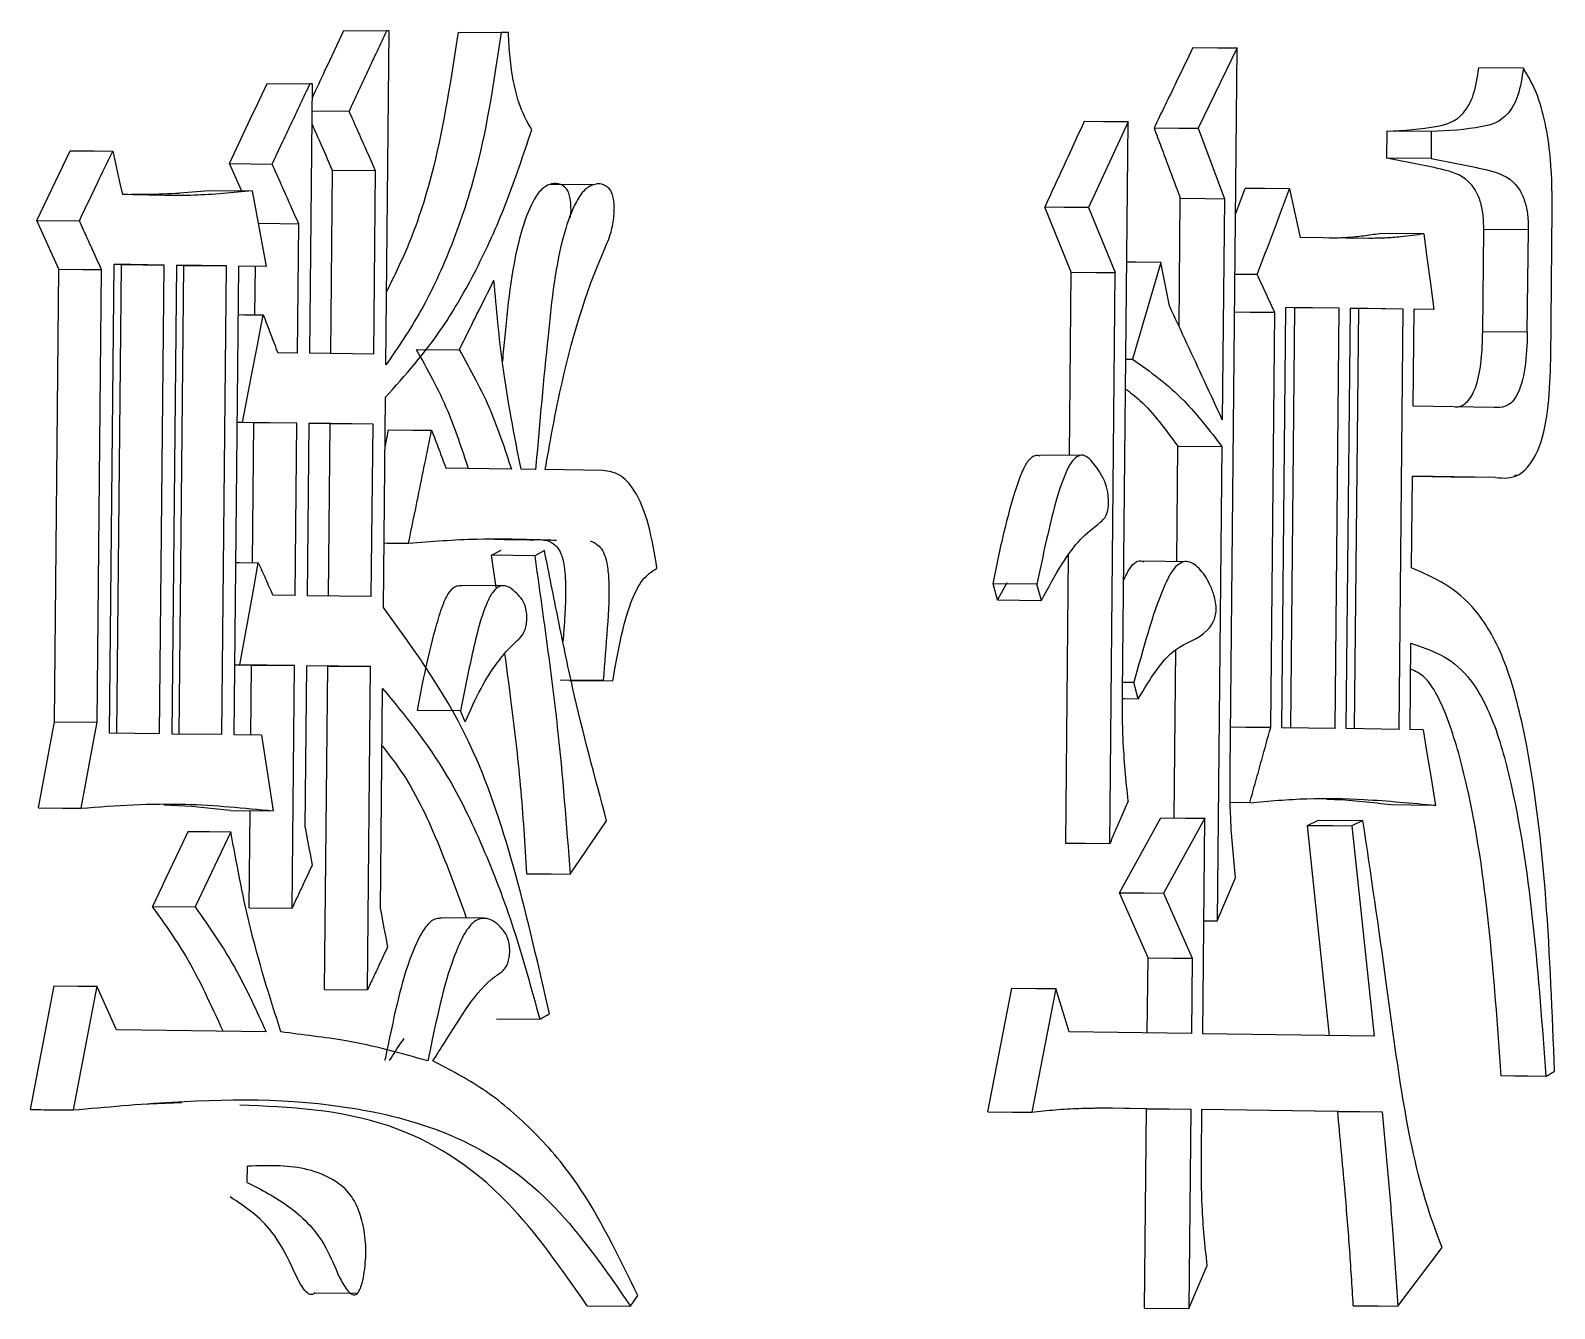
# Model space of a CAD drawing. Header units: millimetres. Extents: x 2448 to 4397, y 790 to 2168.
# Drawn here: x 3215.57 to 3218.323, y 987.761 to 990.07 of the extents above; entities that cross this region are included whole.
import ezdxf

# ---------------------------------------------------------------- set-up
doc = ezdxf.new("R2010")
doc.units = ezdxf.units.MM

msp = doc.modelspace()

# ---------------------------------------------------------------- linework, layer by layer
at = {"color": 7, "linetype": 'Continuous', "lineweight": 25}
for p, q in [((3216.1359, 990.07), (3216.2136, 990.0693)), ((3216.212, 989.4657), (3216.218, 990.0692)), ((3216.218, 990.0692), (3216.2136, 990.0693)), ((3216.3425, 990.0672), (3216.4204, 990.0665)), ((3216.4335, 990.0663), (3216.4204, 990.0665)), ((3217.75, 990.0384), (3217.6796, 989.8933)), ((3217.7371, 988.7339), (3217.75, 990.0384)), ((3218.2672, 990.0019), (3218.1867, 990.0026)), ((3215.9975, 989.9745), (3216.075, 989.9738)), ((3216.0746, 989.487), (3216.0794, 989.9738)), ((3216.0794, 989.9738), (3216.075, 989.9738)), ((3216.0789, 989.9248), (3216.1457, 989.9242)), ((3217.5531, 989.9048), (3217.4817, 989.75)), ((3217.5429, 988.8729), (3217.5531, 989.9048)), ((3217.6796, 989.8933), (3217.7271, 989.7661)), ((3218.0206, 989.8881), (3218.0201, 989.8394)), ((3218.1008, 989.8874), (3218.0206, 989.8881)), ((3218.1008, 989.8874), (3218.1004, 989.8387)), ((3215.5813, 989.727), (3215.6415, 989.8527)), ((3215.9292, 989.8294), (3216.0066, 989.8287)), ((3215.9509, 989.7807), (3215.9292, 989.8294)), ((3218.1004, 989.8387), (3218.0201, 989.8394)), ((3216.1125, 989.4861), (3216.1157, 989.8171)), ((3216.1934, 989.8164), (3216.1157, 989.8171)), ((3216.1901, 989.4854), (3216.1934, 989.8164)), ((3215.8389, 989.7766), (3215.893, 989.7812)), ((3215.893, 989.7812), (3215.9703, 989.7805)), ((3216.586, 989.7909), (3216.5072, 989.7916)), ((3217.7471, 989.7379), (3217.7645, 989.7846)), ((3217.4504, 989.6332), (3217.4023, 989.7507)), ((3217.4817, 989.75), (3217.5299, 989.6325)), ((3217.645, 989.5352), (3217.6473, 989.7668)), ((3217.7271, 989.7661), (3217.7231, 989.3669)), ((3218.3167, 989.4754), (3218.3194, 989.748)), ((3215.5813, 989.727), (3215.6582, 989.7263)), ((3215.6213, 989.6388), (3215.5813, 989.727)), ((3216.0523, 989.4873), (3216.0546, 989.7209)), ((3217.9877, 989.6942), (3217.8636, 989.696)), ((3218.0871, 989.7026), (3218.0069, 989.7033)), ((3218.1937, 989.5254), (3218.1955, 989.7103)), ((3218.2761, 989.7096), (3218.1955, 989.7103)), ((3218.2742, 989.5247), (3218.2761, 989.7096)), ((3215.6132, 988.821), (3215.6213, 989.6388)), ((3215.6901, 988.8204), (3215.6982, 989.6381)), ((3215.7126, 988.8006), (3215.721, 989.6476)), ((3215.8115, 989.6463), (3215.721, 989.6476)), ((3215.7344, 989.647), (3215.721, 989.6472)), ((3215.726, 988.8004), (3215.7344, 989.647)), ((3215.7344, 989.647), (3215.8115, 989.6463)), ((3215.8031, 988.7994), (3215.8115, 989.6463)), ((3215.8257, 988.7991), (3215.8341, 989.646)), ((3215.9241, 989.6448), (3215.8341, 989.646)), ((3215.8468, 989.6455), (3215.8341, 989.6457)), ((3215.8384, 988.7989), (3215.8468, 989.6455)), ((3215.8468, 989.6455), (3215.9241, 989.6448)), ((3215.9157, 988.7979), (3215.9241, 989.6448)), ((3215.9381, 988.7976), (3215.9465, 989.6445)), ((3215.9958, 989.6439), (3215.9465, 989.6445)), ((3215.9958, 989.6439), (3215.9465, 989.6443)), ((3215.9755, 989.5564), (3215.9764, 989.644)), ((3217.4471, 989.3025), (3217.4504, 989.6332)), ((3217.612, 989.6508), (3217.5612, 989.4763)), ((3217.6275, 989.5727), (3217.612, 989.6508)), ((3217.5197, 988.6006), (3217.5299, 989.6325)), ((3217.7864, 989.6289), (3217.746, 989.6293)), ((3217.8106, 988.8107), (3217.818, 989.5603)), ((3217.8307, 988.8104), (3217.8382, 989.5698)), ((3217.9345, 989.5684), (3217.8382, 989.5698)), ((3217.8545, 989.5691), (3217.8382, 989.5694)), ((3217.847, 988.8102), (3217.8545, 989.5691)), ((3217.9345, 989.5684), (3217.8545, 989.5691)), ((3217.927, 988.8091), (3217.9345, 989.5684)), ((3217.947, 988.8088), (3217.9545, 989.5681)), ((3218.0501, 989.5668), (3217.9545, 989.5681)), ((3217.9699, 989.5675), (3217.9545, 989.5677)), ((3217.9623, 988.8086), (3217.9699, 989.5675)), ((3218.0501, 989.5668), (3217.9699, 989.5675)), ((3218.0426, 988.8075), (3218.0501, 989.5668)), ((3218.0682, 989.3913), (3218.0699, 989.5665)), ((3218.1056, 989.566), (3218.0699, 989.5665)), ((3218.1056, 989.566), (3218.0699, 989.5663)), ((3218.2742, 989.5247), (3218.1937, 989.5254)), ((3216.0523, 989.4873), (3216.0166, 989.4878)), ((3216.1901, 989.4854), (3216.0746, 989.487)), ((3216.2667, 989.4937), (3216.3445, 989.4931)), ((3217.5489, 989.4764), (3217.5612, 989.4763)), ((3216.2077, 989.0276), (3216.2114, 989.4073)), ((3218.2141, 989.3892), (3218.0682, 989.3913)), ((3215.9527, 989.3621), (3215.9437, 989.3622)), ((3215.9736, 989.3614), (3215.9437, 989.3618)), ((3216.051, 989.3607), (3215.9527, 989.3621)), ((3215.9711, 989.1086), (3215.9736, 989.3614)), ((3216.051, 989.3607), (3215.9736, 989.3614)), ((3216.048, 989.0492), (3216.051, 989.3607)), ((3216.0702, 989.0489), (3216.0733, 989.3604)), ((3216.1888, 989.3589), (3216.0733, 989.3604)), ((3216.1112, 989.3596), (3216.0733, 989.3601)), ((3216.1081, 989.048), (3216.1112, 989.3596)), ((3216.1888, 989.3589), (3216.1112, 989.3596)), ((3216.1857, 989.0474), (3216.1888, 989.3589)), ((3216.2105, 989.317), (3216.2169, 989.3484)), ((3217.4734, 989.3023), (3217.3933, 989.303)), ((3217.6408, 989.1106), (3217.6429, 989.319)), ((3217.6429, 989.319), (3217.7226, 989.3183)), ((3217.7226, 989.3183), (3217.7141, 988.4616)), ((3216.4388, 989.2776), (3216.3205, 989.2792)), ((3216.4825, 989.277), (3216.4563, 989.2773)), ((3216.6042, 989.2753), (3216.4999, 989.2768)), ((3218.0653, 989.0992), (3218.0669, 989.2647)), ((3218.2168, 989.2626), (3218.0669, 989.2647)), ((3218.1363, 989.2633), (3218.0669, 989.2643)), ((3218.2168, 989.2626), (3218.1363, 989.2633)), ((3218.2513, 989.2669), (3218.2579, 989.2669)), ((3216.4091, 989.151), (3216.442, 989.1501)), ((3216.4419, 989.1504), (3216.5036, 989.1498)), ((3216.4029, 989.1219), (3216.4204, 989.1314)), ((3216.411, 989.0635), (3216.4029, 989.1219)), ((3216.4809, 989.1212), (3216.4029, 989.1219)), ((3216.4985, 989.1307), (3216.4809, 989.1212)), ((3217.4402, 988.6013), (3217.4453, 989.1217)), ((3217.6607, 989.1104), (3217.581, 989.1111)), ((3216.4277, 989.0668), (3216.3491, 989.0675)), ((3217.3169, 989.0412), (3217.309, 989.0705)), ((3217.3883, 989.0698), (3217.309, 989.0704)), ((3217.3339, 989.0723), (3217.3169, 989.0412)), ((3217.3963, 989.0405), (3217.3883, 989.0698)), ((3216.048, 989.0492), (3216.0078, 989.0498)), ((3216.1857, 989.0474), (3216.0702, 989.0489)), ((3217.3169, 989.0412), (3217.3963, 989.0405)), ((3217.6362, 988.6474), (3217.6392, 988.9516)), ((3218.0624, 988.8072), (3218.0639, 988.9629)), ((3215.9394, 988.9241), (3215.9483, 988.924)), ((3215.9693, 988.9233), (3215.9394, 988.9237)), ((3216.0467, 988.9227), (3215.9483, 988.924)), ((3215.968, 988.7972), (3215.9693, 988.9233)), ((3215.9693, 988.9233), (3216.0467, 988.9227)), ((3216.0424, 988.4846), (3216.0467, 988.9227)), ((3216.0661, 988.6303), (3216.069, 988.9224)), ((3216.1845, 988.9208), (3216.069, 988.9224)), ((3216.1069, 988.9215), (3216.069, 988.922)), ((3216.1011, 988.3374), (3216.1069, 988.9215)), ((3216.1069, 988.9215), (3216.1845, 988.9208)), ((3216.1787, 988.3367), (3216.1845, 988.9208)), ((3216.6048, 988.8956), (3216.5266, 988.8963)), ((3216.5438, 988.896), (3216.622, 988.8954)), ((3216.6048, 988.8956), (3216.622, 988.8954)), ((3217.5636, 988.8921), (3217.5431, 988.8923)), ((3217.5714, 988.8628), (3217.5636, 988.8921)), ((3216.2023, 988.4824), (3216.2062, 988.8815)), ((3216.3468, 988.8407), (3216.269, 988.8414)), ((3216.3554, 988.8212), (3216.3469, 988.8407)), ((3215.5844, 988.6657), (3215.6132, 988.821)), ((3215.6132, 988.821), (3215.6901, 988.8204)), ((3217.927, 988.8091), (3217.8307, 988.8104)), ((3218.0426, 988.8075), (3217.947, 988.8088)), ((3218.0862, 988.8068), (3218.0624, 988.8072)), ((3215.8031, 988.7994), (3215.7126, 988.8006)), ((3215.9157, 988.7979), (3215.8257, 988.7991)), ((3215.9874, 988.7969), (3215.9381, 988.7976)), ((3217.7729, 988.6749), (3217.7379, 988.6752)), ((3215.931, 988.661), (3216.0084, 988.6603)), ((3215.9649, 988.4853), (3215.9667, 988.6607)), ((3216.5449, 988.5459), (3216.6109, 988.6424)), ((3217.5374, 988.5123), (3217.6119, 988.6476)), ((3217.6916, 988.6469), (3217.617, 988.5116)), ((3217.6878, 988.2575), (3217.6916, 988.6469)), ((3217.8771, 988.6341), (3217.8971, 988.6436)), ((3217.8972, 988.6436), (3217.9773, 988.6429)), ((3217.9773, 988.6429), (3217.9572, 988.6334)), ((3215.9319, 988.6224), (3215.8676, 988.487)), ((3217.9171, 988.2538), (3217.8771, 988.6341)), ((3217.9572, 988.6334), (3217.9973, 988.2531)), ((3217.7141, 988.4616), (3217.7473, 988.539)), ((3217.5891, 988.3947), (3217.5374, 988.5123)), ((3217.617, 988.5116), (3217.6688, 988.394)), ((3215.7904, 988.4876), (3215.8676, 988.4869)), ((3215.9649, 988.4853), (3216.0424, 988.4846)), ((3216.389, 988.4664), (3216.3104, 988.4671)), ((3217.6898, 988.4618), (3217.7141, 988.4616)), ((3217.5877, 988.2585), (3217.5891, 988.3947)), ((3217.6688, 988.394), (3217.6674, 988.2578)), ((3215.5699, 988.1206), (3215.613, 988.344)), ((3215.6899, 988.3433), (3215.6468, 988.12)), ((3215.7254, 988.2649), (3215.6899, 988.3433)), ((3217.2995, 988.1164), (3217.343, 988.3398)), ((3217.4224, 988.3391), (3217.3788, 988.1157)), ((3217.4464, 988.2608), (3217.4224, 988.3391)), ((3216.1011, 988.3374), (3216.1787, 988.3367)), ((3216.412, 988.2844), (3216.4901, 988.2838)), ((3215.9955, 988.2613), (3215.7254, 988.2649)), ((3217.6674, 988.2578), (3217.4464, 988.2608)), ((3217.9973, 988.2531), (3217.6878, 988.2575)), ((3215.8425, 988.1331), (3215.7697, 988.1297)), ((3217.5864, 988.1222), (3217.4941, 988.1235)), ((3217.5067, 988.1237), (3217.6661, 988.1215)), ((3217.5828, 987.762), (3217.5864, 988.1222)), ((3217.5864, 988.1222), (3217.6661, 988.1215)), ((3217.6661, 988.1215), (3217.6625, 987.7613)), ((3217.6855, 988.0336), (3217.6864, 988.1212)), ((3217.6864, 988.1212), (3218.0119, 988.1166)), ((3217.9317, 988.1173), (3217.6864, 988.1208)), ((3217.9317, 988.1173), (3218.0119, 988.1166)), ((3215.9615, 987.9891), (3215.9617, 988.0183)), ((3216.0019, 988.0194), (3216.0014, 988.0194)), ((3218.0402, 987.7657), (3218.1202, 987.8714)), ((3217.6625, 987.7613), (3217.6958, 987.8387)), ((3216.0834, 987.7898), (3216.1616, 987.7891)), ((3216.5757, 987.7662), (3216.654, 987.7655)), ((3216.654, 987.7655), (3216.6672, 987.7848)), ((3217.5828, 987.762), (3217.6625, 987.7613))]:
    msp.add_line(p, q, dxfattribs=at)
at = {"color": 7, "linetype": 'Continuous', "lineweight": 25, "flags": 128}
for points in [[(3217.6702, 990.0391), (3217.7149, 990.0387), (3217.75, 990.0384)], [(3217.5531, 989.9048), (3217.5086, 989.9052), (3217.4736, 989.9055)], [(3217.5999, 989.894), (3217.6445, 989.8936), (3217.6796, 989.8933)], [(3215.6415, 989.8527), (3215.6846, 989.8523), (3215.7185, 989.8521)], [(3215.7185, 989.8521), (3215.7228, 989.8325), (3215.7272, 989.813), (3215.7315, 989.7935), (3215.7359, 989.7739)], [(3215.9703, 989.7805), (3215.9781, 989.7384), (3215.986, 989.6963), (3215.9958, 989.6439)], [(3217.8444, 989.7839), (3217.7996, 989.7843), (3217.7645, 989.7846)], [(3217.8444, 989.7839), (3217.854, 989.7399), (3217.8636, 989.696)], [(3217.4817, 989.75), (3217.4373, 989.7504), (3217.4023, 989.7507)], [(3217.6473, 989.7668), (3217.692, 989.7664), (3217.7271, 989.7661)], [(3215.9813, 989.7216), (3216.0205, 989.7212), (3216.0546, 989.7209)], [(3218.0871, 989.7026), (3218.0929, 989.6596), (3218.0992, 989.6128), (3218.1056, 989.566)], [(3215.6213, 989.6388), (3215.6644, 989.6384), (3215.6982, 989.6381)], [(3217.4504, 989.6332), (3217.4949, 989.6328), (3217.5299, 989.6325)], [(3217.612, 989.6508), (3217.5674, 989.6512), (3217.5506, 989.6514)], [(3215.9456, 989.5567), (3215.9564, 989.5566), (3215.9904, 989.5563)], [(3215.9527, 989.3621), (3215.9691, 989.4466), (3215.9798, 989.5014), (3215.9904, 989.5563)], [(3217.818, 989.5603), (3217.7733, 989.5607), (3217.7453, 989.561)], [(3216.2169, 989.3484), (3216.2605, 989.348), (3216.2947, 989.3477)], [(3216.2088, 989.1442), (3216.2142, 989.1441), (3216.253, 989.1438)], [(3215.9412, 989.1089), (3215.9475, 989.1088), (3215.9815, 989.1085)], [(3215.9483, 988.924), (3215.9649, 989.0163), (3215.9732, 989.0624), (3215.9815, 989.1085)], [(3217.543, 988.863), (3217.5467, 988.863), (3217.5714, 988.8628)], [(3215.6613, 988.665), (3215.6692, 988.7075), (3215.6771, 988.7501), (3215.6901, 988.8204)], [(3217.8106, 988.8107), (3217.7658, 988.8111), (3217.7379, 988.8114)], [(3218.0862, 988.8068), (3218.093, 988.7647), (3218.0999, 988.7227), (3218.1085, 988.6702)], [(3215.9874, 988.7969), (3215.994, 988.754), (3216.0012, 988.7071), (3216.0084, 988.6603)], [(3218.1085, 988.6702), (3218.0636, 988.6706), (3218.0282, 988.6709)], [(3215.5844, 988.6657), (3215.6275, 988.6653), (3215.6613, 988.665)], [(3217.6119, 988.6476), (3217.6565, 988.6472), (3217.6916, 988.6469)], [(3215.8546, 988.6231), (3215.8932, 988.6227), (3215.9319, 988.6224)], [(3216.0661, 988.6303), (3216.0724, 988.5962), (3216.0756, 988.5791), (3216.0788, 988.562)], [(3217.8771, 988.6341), (3217.922, 988.6337), (3217.9572, 988.6334)], [(3217.5197, 988.6006), (3217.4752, 988.601), (3217.4402, 988.6013)], [(3216.4667, 988.5466), (3216.5105, 988.5462), (3216.5449, 988.5459)], [(3217.5374, 988.5123), (3217.582, 988.5119), (3217.617, 988.5116)], [(3216.2023, 988.4824), (3216.2086, 988.4483), (3216.2117, 988.4312), (3216.2149, 988.4141)], [(3217.5891, 988.3947), (3217.6337, 988.3944), (3217.6688, 988.394)], [(3215.613, 988.344), (3215.6561, 988.3436), (3215.6899, 988.3433)], [(3217.343, 988.3398), (3217.3875, 988.3394), (3217.4224, 988.3391)], [(3218.3077, 988.1806), (3218.2752, 988.1808), (3218.2512, 988.1811), (3218.2271, 988.1813)], [(3217.2995, 988.1164), (3217.3439, 988.116), (3217.3788, 988.1157)], [(3217.9599, 987.7664), (3218.0049, 987.766), (3218.0402, 987.7657)]]:
    msp.add_lwpolyline(points, dxfattribs=at)
at = {"color": 7, "linetype": 'Continuous', "lineweight": 25}
for points, knots in [([(3216.0792, 989.9485), (3216.0868, 989.9648), (3216.1057, 990.0053), (3216.1246, 990.0458), (3216.1359, 990.07)], [0, 0, 0, 0, 0.402484, 1, 1, 1, 1]), ([(3216.1457, 989.9242), (3216.1513, 989.9363), (3216.1627, 989.9605), (3216.1796, 989.9967), (3216.1966, 990.033), (3216.2079, 990.0572), (3216.2136, 990.0693)], [0, 0, 0, 0, 0.2499998, 0.4999996, 0.7499995, 1, 1, 1, 1]), ([(3216.4204, 990.0665), (3216.4079, 989.9831), (3216.3875, 989.8466), (3216.333, 989.6816), (3216.2775, 989.5609), (3216.2337, 989.4973), (3216.212, 989.4657)], [0, 0, 0, 0, 0.3479584, 0.5691569, 0.7863755, 1, 1, 1, 1]), ([(3216.3425, 990.0672), (3216.3298, 989.984), (3216.3092, 989.8481), (3216.2602, 989.6936), (3216.227, 989.6264), (3216.2133, 989.5987)], [0, 0, 0, 0, 0.480031, 0.785116, 1, 1, 1, 1]), ([(3216.4755, 989.8905), (3216.4672, 989.9055), (3216.4535, 989.9305), (3216.4421, 989.9778), (3216.4355, 990.021), (3216.4342, 990.0511), (3216.4335, 990.0663)], [0, 0, 0, 0, 0.3301298, 0.5504589, 0.7742502, 1, 1, 1, 1]), ([(3217.6702, 990.0391), (3217.6601, 990.0182), (3217.6434, 989.9836), (3217.6199, 989.9352), (3217.6066, 989.9077), (3217.5999, 989.894)], [0, 0, 0, 0, 0.431948, 0.715974, 1, 1, 1, 1]), ([(3218.0206, 989.8881), (3218.051, 989.8896), (3218.0974, 989.8919), (3218.1524, 989.9067), (3218.1789, 989.9517), (3218.1841, 989.9853), (3218.1867, 990.0026)], [0, 0, 0, 0, 0.492063, 0.748637, 0.87143, 1, 1, 1, 1]), ([(3218.2672, 990.0019), (3218.2646, 989.9846), (3218.2594, 989.9509), (3218.2329, 989.906), (3218.1778, 989.8911), (3218.1314, 989.8889), (3218.1008, 989.8874)], [0, 0, 0, 0, 0.128451, 0.251203, 0.507819, 1, 1, 1, 1]), ([(3218.3194, 989.748), (3218.3189, 989.7823), (3218.3181, 989.8386), (3218.3058, 989.9113), (3218.2896, 989.9643), (3218.2746, 989.9895), (3218.2672, 990.0019)], [0, 0, 0, 0, 0.348619, 0.571101, 0.788419, 1, 1, 1, 1]), ([(3215.9292, 989.8294), (3215.9406, 989.8536), (3215.9634, 989.9019), (3215.9861, 989.9503), (3215.9975, 989.9745)], [0, 0, 0, 0, 0.499999, 1, 1, 1, 1]), ([(3216.0066, 989.8287), (3216.0123, 989.8408), (3216.0237, 989.865), (3216.0408, 989.9013), (3216.0579, 989.9375), (3216.0693, 989.9617), (3216.075, 989.9738)], [0, 0, 0, 0, 0.25, 0.5, 0.749999, 1, 1, 1, 1]), ([(3216.1934, 989.8164), (3216.1884, 989.8277), (3216.178, 989.8512), (3216.1621, 989.8871), (3216.1511, 989.9118), (3216.1457, 989.9242)], [0, 0, 0, 0, 0.312458, 0.656229, 1, 1, 1, 1]), ([(3216.1157, 989.8171), (3216.1078, 989.8351), (3216.0955, 989.863), (3216.0831, 989.8909), (3216.0787, 989.9009)], [0, 0, 0, 0, 0.643083, 1, 1, 1, 1]), ([(3216.2114, 989.4073), (3216.2468, 989.4469), (3216.3055, 989.5126), (3216.3762, 989.6363), (3216.4306, 989.7554), (3216.4605, 989.8453), (3216.4755, 989.8905)], [0, 0, 0, 0, 0.333406, 0.552638, 0.774905, 1, 1, 1, 1]), ([(3217.4736, 989.9055), (3217.4637, 989.8839), (3217.4469, 989.8474), (3217.4231, 989.7958), (3217.4092, 989.7657), (3217.4023, 989.7507)], [0, 0, 0, 0, 0.418032, 0.709016, 1, 1, 1, 1]), ([(3217.5999, 989.894), (3217.6042, 989.8824), (3217.6129, 989.8592), (3217.6287, 989.8168), (3217.6402, 989.786), (3217.6473, 989.7668)], [0, 0, 0, 0, 0.273745, 0.547489, 1, 1, 1, 1]), ([(3215.6582, 989.7263), (3215.6635, 989.7374), (3215.6741, 989.7595), (3215.6943, 989.8015), (3215.709, 989.8323), (3215.7185, 989.8521)], [0, 0, 0, 0, 0.264385, 0.528769, 1, 1, 1, 1]), ([(3216.0546, 989.7209), (3216.0496, 989.7322), (3216.0391, 989.7557), (3216.0231, 989.7917), (3216.0121, 989.8163), (3216.0066, 989.8287)], [0, 0, 0, 0, 0.312458, 0.656229, 1, 1, 1, 1]), ([(3218.1955, 989.7103), (3218.1954, 989.7194), (3218.195, 989.7374), (3218.1896, 989.763), (3218.1804, 989.7833), (3218.1573, 989.8099), (3218.1025, 989.8239), (3218.0528, 989.8332), (3218.0201, 989.8394)], [0, 0, 0, 0, 0.060527, 0.119918, 0.186657, 0.252272, 0.508518, 1, 1, 1, 1]), ([(3218.1004, 989.8387), (3218.1331, 989.8325), (3218.1829, 989.8232), (3218.2378, 989.8092), (3218.2609, 989.7826), (3218.2701, 989.7623), (3218.2755, 989.7367), (3218.2759, 989.7187), (3218.276, 989.7096)], [0, 0, 0, 0, 0.491592, 0.747885, 0.813495, 0.880203, 0.939542, 1, 1, 1, 1]), ([(3215.9703, 989.7805), (3215.9354, 989.7769), (3215.883, 989.7716), (3215.8048, 989.7719), (3215.7615, 989.7732), (3215.7359, 989.7739)], [0, 0, 0, 0, 0.448705, 0.673011, 1, 1, 1, 1]), ([(3215.8394, 989.7756), (3215.8199, 989.7747), (3215.7927, 989.7735), (3215.7599, 989.7735), (3215.753, 989.7735), (3215.752, 989.7735)], [0, 0, 0, 0, 0.689227, 0.956646, 1, 1, 1, 1]), ([(3216.5449, 989.7313), (3216.5452, 989.7329), (3216.5467, 989.7405), (3216.5466, 989.7537), (3216.5451, 989.7683), (3216.5417, 989.7787), (3216.5361, 989.7871), (3216.5258, 989.7937), (3216.5106, 989.7942), (3216.4928, 989.7848), (3216.473, 989.7556), (3216.4429, 989.6715), (3216.4311, 989.567), (3216.4239, 989.4878), (3216.4225, 989.4728)], [0, 0, 0, 0, 0.0097994, 0.048522, 0.076379, 0.0989547, 0.121511, 0.1597226, 0.2285283, 0.3023315, 0.3769417, 0.5178448, 0.9086623, 1, 1, 1, 1]), ([(3216.4999, 989.2768), (3216.5082, 989.3237), (3216.5333, 989.4658), (3216.5765, 989.6086), (3216.619, 989.7016), (3216.6241, 989.7311), (3216.625, 989.7529), (3216.6233, 989.7676), (3216.62, 989.778), (3216.6144, 989.7863), (3216.604, 989.793), (3216.5889, 989.7935), (3216.571, 989.7842), (3216.5512, 989.755), (3216.5211, 989.6712), (3216.5028, 989.5033), (3216.4896, 989.36), (3216.4827, 989.2794), (3216.4824, 989.277)], [0, 0, 0, 0, 0.122339, 0.370031, 0.403552, 0.429197, 0.445177, 0.456654, 0.465955, 0.475249, 0.490979, 0.519336, 0.549772, 0.580594, 0.638619, 0.798732, 0.993983, 1, 1, 1, 1]), ([(3217.7864, 989.6289), (3217.7961, 989.6548), (3217.8154, 989.7064), (3217.8347, 989.7581), (3217.8444, 989.7839)], [0, 0, 0, 0, 0.5, 1, 1, 1, 1]), ([(3215.6982, 989.6381), (3215.6931, 989.6494), (3215.6839, 989.6697), (3215.6706, 989.699), (3215.6623, 989.7172), (3215.6582, 989.7263)], [0, 0, 0, 0, 0.381893, 0.690947, 1, 1, 1, 1]), ([(3217.9164, 989.6952), (3217.9274, 989.6954), (3217.948, 989.6958), (3217.9781, 989.6991), (3217.9973, 989.7019), (3218.0069, 989.7033)], [0, 0, 0, 0, 0.362245, 0.681064, 1, 1, 1, 1]), ([(3218.0871, 989.7026), (3218.0734, 989.7005), (3218.0501, 989.6969), (3218.0169, 989.6949), (3217.9974, 989.6945), (3217.9877, 989.6942)], [0, 0, 0, 0, 0.414292, 0.70709, 1, 1, 1, 1]), ([(3216.3446, 989.4931), (3216.3499, 989.5038), (3216.3606, 989.5252), (3216.3815, 989.5671), (3216.397, 989.5983), (3216.4072, 989.6188)], [0, 0, 0, 0, 0.255392, 0.510783, 1, 1, 1, 1]), ([(3216.4563, 989.2773), (3216.4441, 989.3391), (3216.4223, 989.4498), (3216.4119, 989.567), (3216.4072, 989.6188)], [0, 0, 0, 0, 0.5584319, 1, 1, 1, 1]), ([(3217.818, 989.5603), (3217.8128, 989.5718), (3217.8049, 989.5889), (3217.7943, 989.6118), (3217.7891, 989.6232), (3217.7864, 989.6289)], [0, 0, 0, 0, 0.499999, 0.749999, 1, 1, 1, 1]), ([(3215.9904, 989.5563), (3215.9926, 989.5506), (3215.997, 989.5392), (3216.0035, 989.522), (3216.0101, 989.5049), (3216.0144, 989.4935), (3216.0166, 989.4878)], [0, 0, 0, 0, 0.25, 0.5, 0.75, 1, 1, 1, 1]), ([(3217.7231, 989.3669), (3217.7124, 989.3901), (3217.6911, 989.436), (3217.6593, 989.5046), (3217.6381, 989.55), (3217.6275, 989.5727)], [0, 0, 0, 0, 0.3378246, 0.668912, 1, 1, 1, 1]), ([(3218.1438, 989.3903), (3218.1462, 989.3902), (3218.1546, 989.39), (3218.1687, 989.4001), (3218.1841, 989.429), (3218.1923, 989.4747), (3218.1932, 989.5084), (3218.1937, 989.5254)], [0, 0, 0, 0, 0.083339, 0.282432, 0.487621, 0.741192, 1, 1, 1, 1]), ([(3218.2742, 989.5247), (3218.2736, 989.503), (3218.2724, 989.4605), (3218.2575, 989.4074), (3218.2349, 989.388), (3218.221, 989.3888), (3218.2141, 989.3892)], [0, 0, 0, 0, 0.29547, 0.578206, 0.790343, 1, 1, 1, 1]), ([(3216.2667, 989.4937), (3216.2867, 989.4582), (3216.3227, 989.3942), (3216.3491, 989.314), (3216.3608, 989.2783)], [0, 0, 0, 0, 0.554777, 1, 1, 1, 1]), ([(3216.3446, 989.4931), (3216.3645, 989.4576), (3216.4006, 989.3936), (3216.427, 989.3133), (3216.4388, 989.2776)], [0, 0, 0, 0, 0.554836, 1, 1, 1, 1]), ([(3217.5612, 989.4763), (3217.5928, 989.4537), (3217.6495, 989.4132), (3217.7002, 989.3474), (3217.7226, 989.3183)], [0, 0, 0, 0, 0.557072, 1, 1, 1, 1]), ([(3218.2168, 989.2626), (3218.2311, 989.2612), (3218.2601, 989.2585), (3218.2983, 989.3092), (3218.3141, 989.3929), (3218.3158, 989.4477), (3218.3167, 989.4754)], [0, 0, 0, 0, 0.267177, 0.538735, 0.766489, 1, 1, 1, 1]), ([(3217.5483, 989.4227), (3217.5571, 989.416), (3217.5907, 989.3902), (3217.6207, 989.3492), (3217.6429, 989.319)], [0, 0, 0, 0, 0.261214, 1, 1, 1, 1]), ([(3216.253, 989.1438), (3216.2587, 989.1717), (3216.2685, 989.2197), (3216.2824, 989.2876), (3216.2906, 989.3277), (3216.2947, 989.3477)], [0, 0, 0, 0, 0.410767, 0.705383, 1, 1, 1, 1]), ([(3216.2947, 989.3477), (3216.2969, 989.342), (3216.3012, 989.3306), (3216.3076, 989.3135), (3216.314, 989.2963), (3216.3183, 989.2849), (3216.3205, 989.2792)], [0, 0, 0, 0, 0.25, 0.5, 0.75, 1, 1, 1, 1]), ([(3217.309, 989.0705), (3217.3154, 989.1021), (3217.3279, 989.1632), (3217.3465, 989.2317), (3217.362, 989.2752), (3217.3732, 989.2949), (3217.3842, 989.3037), (3217.3908, 989.3024), (3217.3935, 989.3018)], [0, 0, 0, 0, 0.335391, 0.647383, 0.766025, 0.863317, 0.944803, 1, 1, 1, 1]), ([(3217.3963, 989.0405), (3217.4086, 989.0631), (3217.4307, 989.1037), (3217.4661, 989.1537), (3217.493, 989.1728), (3217.5093, 989.1873), (3217.5145, 989.1953), (3217.5171, 989.2055), (3217.518, 989.217), (3217.517, 989.2326), (3217.5128, 989.2523), (3217.5015, 989.2739), (3217.4886, 989.2914), (3217.4746, 989.3036), (3217.4633, 989.3023), (3217.4526, 989.294), (3217.4349, 989.2631), (3217.4127, 989.1863), (3217.3974, 989.1134), (3217.3883, 989.0698)], [0, 0, 0, 0, 0.1350204, 0.2426388, 0.350431, 0.3701701, 0.3901279, 0.40244, 0.414684, 0.4355772, 0.463687, 0.498729, 0.5617558, 0.5929445, 0.6243996, 0.6534668, 0.6867835, 0.8122037, 1, 1, 1, 1]), ([(3216.7018, 989.0987), (3216.6974, 989.1254), (3216.6888, 989.1778), (3216.6649, 989.2383), (3216.6345, 989.2708), (3216.6142, 989.2738), (3216.6042, 989.2753)], [0, 0, 0, 0, 0.292317, 0.5750004, 0.7892338, 1, 1, 1, 1]), ([(3216.253, 989.1438), (3216.2941, 989.1471), (3216.3697, 989.1531), (3216.4586, 989.1511), (3216.5063, 989.1498), (3216.5201, 989.1494)], [0, 0, 0, 0, 0.459171, 0.844395, 1, 1, 1, 1]), ([(3216.4716, 989.1493), (3216.482, 989.1503), (3216.4981, 989.1519), (3216.517, 989.1428), (3216.5272, 989.1291), (3216.5335, 989.1096), (3216.5386, 989.0636), (3216.5356, 989.0139), (3216.5326, 988.9751), (3216.5319, 988.9663)], [0, 0, 0, 0, 0.220786, 0.342302, 0.410436, 0.478908, 0.584511, 0.904768, 1, 1, 1, 1]), ([(3216.5809, 989.1478), (3216.5866, 989.1456), (3216.5954, 989.1422), (3216.6055, 989.1281), (3216.6117, 989.1086), (3216.6169, 989.0621), (3216.6121, 988.9889), (3216.6072, 988.9272), (3216.6048, 988.8956)], [0, 0, 0, 0, 0.118527, 0.184801, 0.251391, 0.354871, 0.670125, 1, 1, 1, 1]), ([(3216.4809, 989.1212), (3216.4881, 989.0698), (3216.5025, 988.967), (3216.5274, 988.7767), (3216.5381, 988.6348), (3216.5449, 988.5459)], [0, 0, 0, 0, 0.271776, 0.543583, 1, 1, 1, 1]), ([(3216.6109, 988.6424), (3216.5895, 988.7217), (3216.5574, 988.8402), (3216.5233, 989.0063), (3216.5067, 989.0893), (3216.4985, 989.1307)], [0, 0, 0, 0, 0.502667, 0.751276, 1, 1, 1, 1]), ([(3217.5449, 989.0772), (3217.5485, 989.0848), (3217.5576, 989.1038), (3217.5721, 989.1154), (3217.5801, 989.1106), (3217.5807, 989.1103)], [0, 0, 0, 0, 0.377444, 0.950257, 1, 1, 1, 1]), ([(3217.5714, 988.8628), (3217.5927, 988.898), (3217.6304, 988.9604), (3217.6823, 988.9691), (3217.7056, 988.9976), (3217.7107, 989.0111), (3217.7127, 989.0236), (3217.7114, 989.0374), (3217.7073, 989.0534), (3217.6981, 989.0764), (3217.6818, 989.1004), (3217.6589, 989.1155), (3217.6346, 989.1012), (3217.5998, 989.0272), (3217.5796, 988.952), (3217.5636, 988.8921)], [0, 0, 0, 0, 0.206609, 0.365749, 0.398828, 0.414443, 0.428973, 0.445905, 0.464993, 0.496613, 0.558481, 0.621284, 0.68227, 0.746918, 1, 1, 1, 1]), ([(3215.9815, 989.1085), (3215.9837, 989.1036), (3215.9881, 989.0938), (3215.9947, 989.0792), (3216.0012, 989.0645), (3216.0056, 989.0547), (3216.0078, 989.0498)], [0, 0, 0, 0, 0.25, 0.5, 0.75, 1, 1, 1, 1]), ([(3216.622, 988.8954), (3216.6306, 988.9448), (3216.6425, 989.013), (3216.6744, 989.0808), (3216.6928, 989.0928), (3216.7018, 989.0987)], [0, 0, 0, 0, 0.572884, 0.790335, 1, 1, 1, 1]), ([(3218.3234, 988.1901), (3218.3154, 988.3991), (3218.3055, 988.6607), (3218.2376, 988.9323), (3218.1686, 989.0542), (3218.1057, 989.0816), (3218.0653, 989.0992)], [0, 0, 0, 0, 0.517711, 0.648154, 0.774349, 1, 1, 1, 1]), ([(3216.269, 988.8414), (3216.2739, 988.8671), (3216.2841, 988.9208), (3216.3003, 988.9854), (3216.3142, 989.0322), (3216.3263, 989.0566), (3216.3382, 989.0677), (3216.3461, 989.0673), (3216.3492, 989.0672)], [0, 0, 0, 0, 0.282281, 0.589086, 0.740669, 0.838285, 0.936631, 1, 1, 1, 1]), ([(3216.3554, 988.8212), (3216.3646, 988.8418), (3216.3821, 988.8811), (3216.4127, 988.9291), (3216.4394, 988.9601), (3216.459, 988.9759), (3216.4652, 988.9922), (3216.4668, 989.0036), (3216.4667, 989.016), (3216.4647, 989.0285), (3216.4594, 989.0413), (3216.4465, 989.0551), (3216.4313, 989.0696), (3216.4146, 989.0654), (3216.4036, 989.0547), (3216.3843, 989.0154), (3216.3667, 988.9403), (3216.3533, 988.8729), (3216.3468, 988.8407)], [0, 0, 0, 0, 0.118588, 0.225676, 0.332657, 0.386283, 0.402659, 0.419045, 0.436095, 0.455796, 0.475267, 0.507132, 0.582818, 0.616038, 0.648965, 0.686108, 0.850208, 1, 1, 1, 1]), ([(3216.5075, 988.2933), (3216.4689, 988.4634), (3216.4011, 988.7622), (3216.2659, 988.9477), (3216.2077, 989.0276)], [0, 0, 0, 0, 0.569069, 1, 1, 1, 1]), ([(3218.0639, 988.9629), (3218.0999, 988.9511), (3218.1561, 988.9327), (3218.2161, 988.823), (3218.2779, 988.5882), (3218.2945, 988.3615), (3218.3077, 988.1806)], [0, 0, 0, 0, 0.225215, 0.35167, 0.48245, 1, 1, 1, 1]), ([(3216.4667, 988.5466), (3216.4635, 988.5999), (3216.457, 988.7063), (3216.4411, 988.8377), (3216.4308, 988.9165), (3216.4272, 988.9436)], [0, 0, 0, 0, 0.396449, 0.792278, 1, 1, 1, 1]), ([(3218.2271, 988.1813), (3218.2142, 988.3634), (3218.1979, 988.5916), (3218.1352, 988.8214), (3218.0988, 988.9001), (3218.0713, 988.9129), (3218.0635, 988.9165)], [0, 0, 0, 0, 0.6274512, 0.7859521, 0.9391444, 1, 1, 1, 1]), ([(3216.2062, 988.8815), (3216.2462, 988.8328), (3216.3126, 988.7518), (3216.3884, 988.5964), (3216.4449, 988.4483), (3216.4749, 988.3388), (3216.4901, 988.2838)], [0, 0, 0, 0, 0.3325572, 0.5519942, 0.7746478, 1, 1, 1, 1]), ([(3217.5532, 988.678), (3217.5494, 988.715), (3217.5428, 988.7792), (3217.5429, 988.845), (3217.5429, 988.8729)], [0, 0, 0, 0, 0.576911, 1, 1, 1, 1]), ([(3217.7729, 988.6749), (3217.7765, 988.6879), (3217.7837, 988.7138), (3217.7962, 988.759), (3217.8052, 988.7913), (3217.8106, 988.8107)], [0, 0, 0, 0, 0.285836, 0.571672, 1, 1, 1, 1]), ([(3216.2052, 988.7778), (3216.2184, 988.7609), (3216.2574, 988.7108), (3216.3079, 988.6031), (3216.3416, 988.5102), (3216.3573, 988.4667)], [0, 0, 0, 0, 0.212749, 0.631297, 1, 1, 1, 1]), ([(3217.7473, 988.539), (3217.7436, 988.5748), (3217.7371, 988.639), (3217.7371, 988.7048), (3217.7371, 988.7339)], [0, 0, 0, 0, 0.558781, 1, 1, 1, 1]), ([(3215.6613, 988.665), (3215.6928, 988.6674), (3215.7558, 988.6724), (3215.8718, 988.6737), (3215.9556, 988.6655), (3216.0084, 988.6603)], [0, 0, 0, 0, 0.27017, 0.540383, 1, 1, 1, 1]), ([(3215.931, 988.661), (3215.8997, 988.6644), (3215.8597, 988.6688), (3215.8194, 988.6703), (3215.8106, 988.6706)], [0, 0, 0, 0, 0.781677, 1, 1, 1, 1]), ([(3217.5532, 988.678), (3217.5484, 988.6669), (3217.5404, 988.6485), (3217.5292, 988.6227), (3217.5229, 988.608), (3217.5197, 988.6006)], [0, 0, 0, 0, 0.429625, 0.714812, 1, 1, 1, 1]), ([(3217.7729, 988.6749), (3217.8074, 988.678), (3217.8763, 988.6842), (3217.9884, 988.6817), (3218.0654, 988.6743), (3218.1085, 988.6702)], [0, 0, 0, 0, 0.305256, 0.61056, 1, 1, 1, 1]), ([(3218.0282, 988.6709), (3217.9942, 988.6751), (3217.9556, 988.6799), (3217.9165, 988.6807), (3217.912, 988.6808)], [0, 0, 0, 0, 0.883358, 1, 1, 1, 1]), ([(3218.1202, 987.8714), (3218.1108, 987.8964), (3218.0599, 988.0332), (3218.0263, 988.3123), (3217.9916, 988.5461), (3217.9773, 988.6429)], [0, 0, 0, 0, 0.115936, 0.63414, 1, 1, 1, 1]), ([(3215.8546, 988.6231), (3215.8493, 988.6118), (3215.8386, 988.5892), (3215.8225, 988.5553), (3215.8065, 988.5215), (3215.7958, 988.4989), (3215.7904, 988.4876)], [0, 0, 0, 0, 0.250012, 0.5000079, 0.750004, 1, 1, 1, 1]), ([(3216.0223, 988.2609), (3216.002, 988.3248), (3215.9656, 988.4392), (3215.9422, 988.5662), (3215.9319, 988.6224)], [0, 0, 0, 0, 0.557707, 1, 1, 1, 1]), ([(3216.0788, 988.562), (3216.0736, 988.5509), (3216.0649, 988.5325), (3216.0528, 988.5067), (3216.0458, 988.4919), (3216.0424, 988.4846)], [0, 0, 0, 0, 0.429625, 0.714812, 1, 1, 1, 1]), ([(3215.9181, 988.262), (3215.8964, 988.3093), (3215.858, 988.3933), (3215.8109, 988.459), (3215.7904, 988.4876)], [0, 0, 0, 0, 0.563874, 1, 1, 1, 1]), ([(3215.8676, 988.4869), (3215.8935, 988.4497), (3215.9402, 988.3827), (3215.9785, 988.2986), (3215.9955, 988.2613)], [0, 0, 0, 0, 0.556167, 1, 1, 1, 1]), ([(3216.3106, 988.4656), (3216.3074, 988.4657), (3216.298, 988.466), (3216.2816, 988.4497), (3216.2484, 988.3866), (3216.2287, 988.2992), (3216.2137, 988.2267), (3216.2105, 988.2113), (3216.21, 988.2093)], [0, 0, 0, 0, 0.054818, 0.166, 0.307839, 0.853552, 0.980595, 1, 1, 1, 1]), ([(3216.2966, 988.2085), (3216.3038, 988.2194), (3216.3396, 988.274), (3216.3791, 988.3434), (3216.421, 988.3686), (3216.4294, 988.3781), (3216.4334, 988.3875), (3216.4355, 988.3985), (3216.436, 988.4108), (3216.4344, 988.4236), (3216.4299, 988.4368), (3216.417, 988.4543), (3216.3992, 988.4672), (3216.3773, 988.4658), (3216.3587, 988.4486), (3216.3247, 988.3813), (3216.3053, 988.2923), (3216.2903, 988.2205), (3216.2878, 988.2086)], [0, 0, 0, 0, 0.066454, 0.332688, 0.373153, 0.389642, 0.403646, 0.417626, 0.432591, 0.449019, 0.465828, 0.490977, 0.564466, 0.60325, 0.650656, 0.711606, 0.952334, 1, 1, 1, 1]), ([(3216.2149, 988.4141), (3216.2097, 988.403), (3216.2011, 988.3846), (3216.189, 988.3588), (3216.1821, 988.3441), (3216.1787, 988.3367)], [0, 0, 0, 0, 0.4296249, 0.7148124, 1, 1, 1, 1]), ([(3216.4901, 988.2838), (3216.493, 988.2854), (3216.4988, 988.2885), (3216.5046, 988.2917), (3216.5075, 988.2933)], [0, 0, 0, 0, 0.5006359, 1, 1, 1, 1]), ([(3216.2878, 988.2086), (3216.2388, 988.2225), (3216.1705, 988.2417), (3216.0814, 988.2533), (3216.042, 988.2584), (3216.0223, 988.2609)], [0, 0, 0, 0, 0.558949, 0.779467, 1, 1, 1, 1]), ([(3216.2188, 988.2092), (3216.2258, 988.2207), (3216.2344, 988.2347), (3216.2436, 988.2467), (3216.2453, 988.2489)], [0, 0, 0, 0, 0.816901, 1, 1, 1, 1]), ([(3216.6672, 987.7848), (3216.6322, 987.8566), (3216.575, 987.974), (3216.4762, 988.0874), (3216.3887, 988.1611), (3216.3272, 988.1927), (3216.2966, 988.2085)], [0, 0, 0, 0, 0.34603, 0.566037, 0.783761, 1, 1, 1, 1]), ([(3218.3077, 988.1806), (3218.3103, 988.1821), (3218.3156, 988.1853), (3218.3208, 988.1885), (3218.3234, 988.1901)], [0, 0, 0, 0, 0.499977, 1, 1, 1, 1]), ([(3215.5699, 988.1206), (3215.5763, 988.1206), (3215.5891, 988.1205), (3215.6148, 988.1202), (3215.634, 988.1201), (3215.6468, 988.12)], [0, 0, 0, 0, 0.25, 0.5, 1, 1, 1, 1]), ([(3215.6468, 988.12), (3215.7065, 988.1253), (3215.8856, 988.1414), (3216.1796, 988.1405), (3216.4713, 988.0292), (3216.6096, 987.8297), (3216.654, 987.7655)], [0, 0, 0, 0, 0.167088, 0.501139, 0.839586, 1, 1, 1, 1]), ([(3216.5757, 987.7662), (3216.5293, 987.8328), (3216.422, 987.9865), (3216.206, 988.1178), (3216.0385, 988.1249), (3215.9481, 988.1287)], [0, 0, 0, 0, 0.2598802, 0.6004606, 1, 1, 1, 1]), ([(3217.3788, 988.1157), (3217.3931, 988.1174), (3217.4216, 988.1208), (3217.4643, 988.1232), (3217.4926, 988.1235), (3217.5067, 988.1237)], [0, 0, 0, 0, 0.334546, 0.667197, 1, 1, 1, 1]), ([(3217.9599, 987.7664), (3217.9577, 987.8018), (3217.9533, 987.8726), (3217.9437, 987.9895), (3217.9361, 988.0709), (3217.9317, 988.1173)], [0, 0, 0, 0, 0.300376, 0.600786, 1, 1, 1, 1]), ([(3218.0119, 988.1166), (3218.0152, 988.0813), (3218.022, 988.0108), (3218.0316, 987.8939), (3218.0371, 987.8119), (3218.0402, 987.7657)], [0, 0, 0, 0, 0.303375, 0.606783, 1, 1, 1, 1]), ([(3215.9615, 987.9891), (3215.9871, 987.9759), (3216.0388, 987.9495), (3216.0995, 987.8903), (3216.1261, 987.8191), (3216.1422, 987.7929), (3216.152, 987.7852), (3216.158, 987.7858), (3216.1624, 987.7901), (3216.1674, 987.8003), (3216.1732, 987.8232), (3216.1769, 987.859), (3216.1742, 987.9015), (3216.1641, 987.9387), (3216.1465, 987.9721), (3216.0988, 988.0097), (3216.0349, 988.0207), (3215.9816, 988.0192), (3215.9619, 988.0183), (3215.9617, 988.0183)], [0, 0, 0, 0, 0.152386, 0.306274, 0.374372, 0.408564, 0.42578, 0.433823, 0.441898, 0.453147, 0.474246, 0.515367, 0.557248, 0.596373, 0.636771, 0.6958, 0.887742, 0.999369, 1, 1, 1, 1]), ([(3217.6958, 987.8387), (3217.6921, 987.8745), (3217.6855, 987.9387), (3217.6855, 988.0045), (3217.6855, 988.0336)], [0, 0, 0, 0, 0.558776, 1, 1, 1, 1]), ([(3216.0834, 987.7901), (3216.0829, 987.7893), (3216.0811, 987.787), (3216.0772, 987.7858), (3216.0709, 987.7881), (3216.0575, 987.8025), (3216.0387, 987.8471), (3215.999, 987.9185), (3215.9572, 987.9456), (3215.9307, 987.9628)], [0, 0, 0, 0, 0.01092, 0.0342692, 0.0630797, 0.1169552, 0.283428, 0.5468551, 1, 1, 1, 1])]:
    msp.add_open_spline(points, degree=3, knots=knots, dxfattribs=at)

doc.saveas('drawing.dxf')
